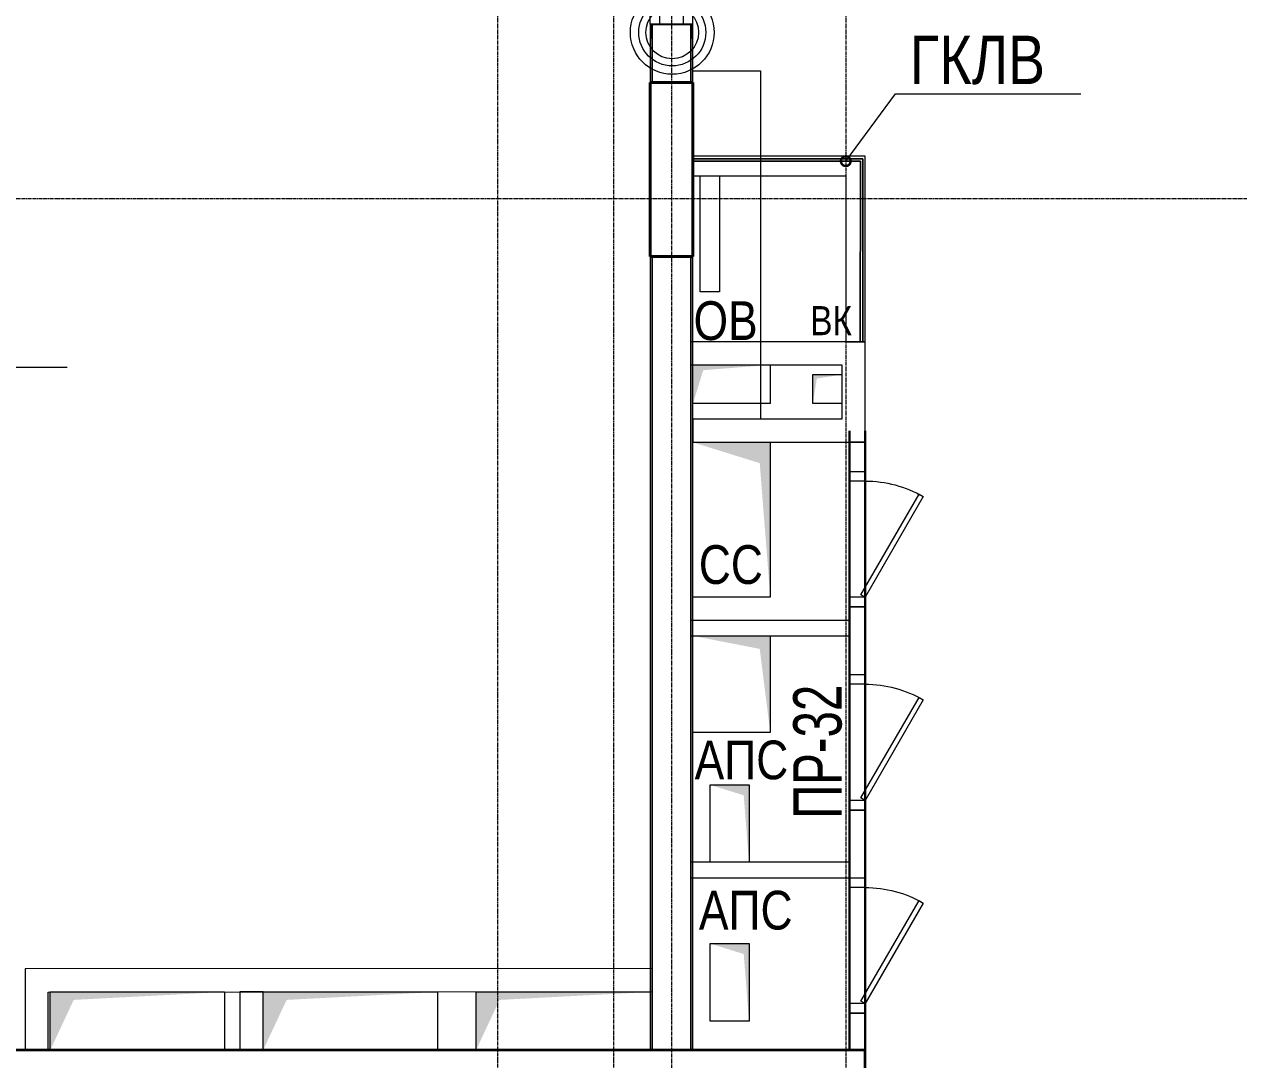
# Model space of a CAD drawing. Header units: millimetres. Extents: x -65509 to 912790, y 446 to 713294.
# Drawn here: x 439657 to 445931, y 565433 to 570783 of the extents above; entities that cross this region are included whole.
import ezdxf
from ezdxf import colors
from ezdxf.entities.mleader import LeaderData, LeaderLine
from ezdxf.enums import TextEntityAlignment as Align
from ezdxf.math import Vec2, Vec3

# ---------------------------------------------------------------- set-up
doc = ezdxf.new("R2010")
doc.units = ezdxf.units.MM
doc.linetypes.add('CENTER2', pattern=[28.575, 19.05, -3.175, 3.175, -3.175])
doc.linetypes.add('HIDDEN2', pattern=[4.7625, 3.175, -1.5875])
for name, color, linetype, lineweight in [('АР_Витраж', 250, 'Continuous', 13), ('АР_Колонны', 250, 'Continuous', 30), ('АР_Стены ЖБ', 250, 'Continuous', 35), ('АР_Стены кирпич', 250, 'Continuous', 20), ('АР_Стены ПЕНОблок', 250, 'Continuous', 20), ('АР_Тонкая', 250, 'Continuous', 5), ('ВК_Шахты', 250, 'Continuous', 9), ('Двери кабины', 250, 'Continuous', 0), ('Зашивки ГКЛ на всю высоту', 250, 'Continuous', 25), ('КМ_Фахверки', 250, 'Continuous', 25), ('ОВ_коллекторы', 250, 'Continuous', 25), ('ОВ_Отопление', 250, 'Continuous', 5), ('ОВ_Шахты', 250, 'Continuous', 5), ('Размеры зашивки ГКЛ', 250, 'Continuous', 0), ('РД_Оси_100', 250, 'Continuous', 0), ('СС_Отверстия', 250, 'Continuous', 9)]:
    doc.layers.add(name, color=color, linetype=linetype, lineweight=lineweight)
for name, color, linetype, lineweight, plot in [('АР_Делит', 250, 'Continuous', 0, False), ('РД_Проем', 250, 'Continuous', 0, False), ('РД_проем_инж перемыч_подсчет', 250, 'Continuous', 30, False)]:
    doc.layers.add(name, color=color, linetype=linetype, lineweight=lineweight, plot=plot)
doc.layers.add('РД_Перемычка инж проемов', color=250, linetype='Continuous')
doc.styles.add('Arial0', font='arial.ttf')
doc.styles.add('style1', font='ARIALN.TTF')
doc.styles.add('ккк', font='isocpeur.ttf', dxfattribs={"width": 0.85, "oblique": 15})

# ---------------------------------------------------------------- blocks, each defined once
blk = doc.blocks.new('otv')
at = {"linetype": 'Continuous'}
blk.add_lwpolyline([(0, -1), (0, 0), (1, 0), (1, -1)], close=True, dxfattribs=at)
blk.add_solid([(0, -1), (0, 0), (0.1346, -0.1366), (1, 0)], dxfattribs=at)
blk = doc.blocks.new('Ф_пеноблок 200')
at = {"layer": 'АР_Делит', "color": 1}
for radius in [216.3, 173, 136.2]:
    blk.add_circle((103.4, -41.9), radius, dxfattribs=at)
at = {"layer": 'КМ_Фахверки'}
blk.add_lwpolyline([(0, -75), (0, 0), (200, 0), (200, -75)], dxfattribs=at)
blk = doc.blocks.new('СОШ_2200_АР_ОСИ_М100_28.05.24')
at = {"layer": 'РД_Оси_100', "linetype": 'CENTER2'}
blk.add_line((43327.994, 63600), (71363.995, 63600), dxfattribs=at)
for points in [[(52500, 139938.679), (52500, -5755), (52358.276, -6155)], [(53100, 139938.679), (53100, -5755), (52949.266, -6155)], [(54300, 139938.679), (54300, -6155)], [(53400, 70753.904), (53400, -5755), (53550, -6155)]]:
    blk.add_lwpolyline(points, dxfattribs=at)
blk = doc.blocks.new('_DotSmall')
at = {"color": 0, "linetype": 'ByBlock', "const_width": 0.5}
blk.add_lwpolyline([(-0.0625, 0, 1), (0.0625, 0, 1)], format="xyb", close=True, dxfattribs=at)
blk = doc.blocks.new('MOK-МаркаПеремычки')
at = {"color": 0, "style": 'ккк', "oblique": 15, "width": 0.85}
blk.add_attdef('АР-ПРОЕМ:ПЕРЕМЫЧКА', text='', height=2.5, dxfattribs=at).set_placement((0, 0), align=Align.MIDDLE)

msp = doc.modelspace()

# ---------------------------------------------------------------- linework, layer by layer
at = {"layer": 'АР_Витраж', "linetype": 'Continuous', "lineweight": 5}
for p, q in [((442890.882, 570783.318), (442890.882, 572033.319)), ((443110.882, 570783.318), (443110.882, 572033.319))]:
    msp.add_line(p, q, dxfattribs=at)
at = {"layer": 'АР_Витраж', "linetype": 'Continuous', "lineweight": 13}
msp.add_lwpolyline([(443060.882, 570833.318), (443060.882, 570783.318), (442940.882, 570783.318), (442940.882, 570833.318)], close=True, dxfattribs=at)
at = {"layer": 'АР_Делит'}
msp.add_lwpolyline([(443110.882, 568743.318), (443110.882, 570543.318), (443460.882, 570543.318), (443460.882, 568743.318)], close=True, dxfattribs=at)
at = {"layer": 'АР_Колонны', "linetype": 'HIDDEN2', "lineweight": 25}
for p, q in [((442890.882, 570483.318), (443110.882, 570483.318)), ((442890.882, 569583.318), (442890.882, 570483.318)), ((443110.882, 570483.318), (443110.882, 569583.318)), ((443110.882, 569583.318), (442890.882, 569583.318))]:
    msp.add_line(p, q, dxfattribs=at)
at = {"layer": 'АР_Колонны', "linetype": 'Continuous', "lineweight": 35}
for p, q in [((443110.882, 570483.318), (442890.882, 570483.318)), ((442890.882, 570483.318), (442890.882, 569583.318)), ((443110.882, 569583.318), (443110.882, 570483.318)), ((442890.882, 569583.318), (443110.882, 569583.318))]:
    msp.add_line(p, q, dxfattribs=at)
at = {"layer": 'АР_Стены ЖБ', "linetype": 'Continuous', "lineweight": 40}
for p, q in [((443110.882, 570483.318), (442890.882, 570483.318)), ((442890.882, 570483.318), (442890.882, 569583.318)), ((443110.882, 569583.318), (443110.882, 570483.318)), ((442890.882, 569583.318), (443110.882, 569583.318))]:
    msp.add_line(p, q, dxfattribs=at)
at = {"layer": 'АР_Стены ЖБ', "linetype": 'Continuous', "lineweight": 35}
for p, q in [((444000.882, 565483.318), (435100.882, 565483.318)), ((444000.882, 564983.318), (444000.882, 565483.318))]:
    msp.add_line(p, q, dxfattribs=at)
at = {"layer": 'АР_Стены кирпич', "linetype": 'Continuous', "lineweight": 20}
for p, q in [((444000.882, 569143.318), (443100.882, 569143.318)), ((443100.882, 569143.318), (443100.882, 569023.318)), ((444000.882, 568623.318), (444000.882, 569143.318)), ((443100.882, 569023.318), (443880.882, 569023.318)), ((443880.882, 569023.318), (443880.882, 568743.318)), ((443880.882, 568743.318), (443110.882, 568743.318)), ((443110.882, 568743.318), (443110.882, 568623.318)), ((443110.882, 568623.318), (444000.882, 568623.318)), ((442900.771, 565905.365), (439660.447, 565902.37)), ((439660.447, 565902.37), (439660.447, 565483.318)), ((442900.882, 565785.365), (442900.771, 565905.365)), ((439780.447, 565782.48), (442900.882, 565785.365)), ((439780.447, 565483.318), (439780.447, 565782.48)), ((440890.882, 565783.477), (440770.882, 565783.477)), ((440770.882, 565783.477), (440770.882, 565483.318)), ((440890.882, 565483.318), (440890.882, 565783.477)), ((439660.447, 565483.318), (439780.447, 565483.318)), ((440770.882, 565483.318), (440890.882, 565483.318))]:
    msp.add_line(p, q, dxfattribs=at)
at = {"layer": 'АР_Стены ПЕНОблок', "linetype": 'Continuous', "lineweight": 20}
for p, q in [((443100.882, 570783.318), (442900.882, 570783.318)), ((442900.882, 570783.318), (442900.882, 570482.318)), ((443100.882, 570482.318), (443100.882, 570783.318)), ((442900.882, 570482.318), (443100.882, 570482.318)), ((443100.882, 569583.318), (442900.882, 569583.318)), ((442900.882, 569583.318), (442900.882, 565483.318)), ((443100.882, 565483.318), (443100.882, 569583.318)), ((444000.882, 568623.319), (443920.882, 568623.319)), ((443920.882, 568623.319), (443920.882, 568473.362)), ((444000.882, 568473.362), (444000.882, 568623.319)), ((443920.882, 568473.362), (444000.882, 568473.362)), ((444000.882, 567773.362), (443920.882, 567773.362)), ((443920.882, 567773.362), (443920.882, 567703.286)), ((444000.882, 567423.362), (444000.882, 567773.362)), ((443920.882, 567703.286), (443100.881, 567702.717)), ((443100.881, 567702.717), (443100.936, 567622.717)), ((443100.936, 567622.717), (443920.882, 567623.286)), ((443920.882, 567623.286), (443920.882, 567423.362)), ((443920.882, 567423.362), (444000.882, 567423.362)), ((444000.882, 566723.362), (443920.882, 566723.362)), ((443920.882, 566723.362), (443920.882, 566453.37)), ((444000.882, 566373.362), (444000.882, 566723.362)), ((443920.882, 566453.37), (443100.882, 566453.289)), ((443100.882, 566453.289), (443100.89, 566373.289)), ((443100.89, 566373.289), (443920.882, 566373.37)), ((443920.882, 566373.37), (443920.882, 566373.362)), ((443920.882, 566373.362), (444000.882, 566373.362)), ((444000.882, 565673.362), (443920.882, 565673.362)), ((443920.882, 565673.362), (443920.882, 565483.256)), ((444000.882, 565483.256), (444000.882, 565673.362)), ((442900.882, 565483.318), (443100.882, 565483.318)), ((443920.882, 565483.256), (444000.882, 565483.256))]:
    msp.add_line(p, q, dxfattribs=at)
at = {"layer": 'АР_Тонкая', "linetype": 'Continuous', "lineweight": 0}
for p, q in [((442900.882, 570783.318), (442890.882, 570783.318)), ((442890.882, 570783.318), (442890.882, 570482.318)), ((442900.882, 570482.318), (442900.882, 570783.318)), ((443110.882, 570783.318), (443100.882, 570783.318)), ((443100.882, 570783.318), (443100.882, 570482.318)), ((443110.882, 570482.318), (443110.882, 570783.318)), ((442890.882, 570482.318), (442900.882, 570482.318)), ((443100.882, 570482.318), (443110.882, 570482.318)), ((442900.882, 569583.318), (442890.882, 569583.318)), ((442890.882, 569583.318), (442890.882, 565483.318)), ((442900.882, 565483.318), (442900.882, 569583.318)), ((443110.882, 569583.318), (443100.882, 569583.318)), ((443100.882, 569583.318), (443100.882, 565483.318)), ((443110.882, 565483.318), (443110.882, 569583.318)), ((442890.882, 565483.318), (442900.882, 565483.318)), ((443100.882, 565483.318), (443110.882, 565483.318))]:
    msp.add_line(p, q, dxfattribs=at)
at = {"layer": 'Двери кабины', "linetype": 'Continuous', "lineweight": 0}
for points in [[(443920.882, 568423.362), (443920.882, 568473.362), (444000.882, 568473.362), (444000.882, 568423.362)], [(444000.882, 567823.362), (443979.231, 567835.862), (444279.231, 568355.477), (444300.882, 568342.977)], [(443920.882, 567823.362), (443920.882, 567773.362), (444000.882, 567773.362), (444000.882, 567823.362)], [(443920.882, 567373.362), (443920.882, 567423.362), (444000.882, 567423.362), (444000.882, 567373.362)], [(444000.882, 566773.362), (443979.231, 566785.862), (444279.231, 567305.477), (444300.882, 567292.977)], [(443920.882, 566773.362), (443920.882, 566723.362), (444000.882, 566723.362), (444000.882, 566773.362)], [(443920.882, 566323.362), (443920.882, 566373.362), (444000.882, 566373.362), (444000.882, 566323.362)], [(444000.882, 565723.362), (443979.231, 565735.862), (444279.231, 566255.477), (444300.882, 566242.977)], [(443920.882, 565723.362), (443920.882, 565673.362), (444000.882, 565673.362), (444000.882, 565723.362)]]:
    msp.add_lwpolyline(points, close=True, dxfattribs=at)
at = {"layer": 'Двери кабины', "linetype": 'Continuous', "lineweight": 0, "extrusion": (0, 0, -1)}
for centre in [(-444000.882, 567823.362), (-444000.882, 566773.362), (-444000.882, 565723.362)]:
    msp.add_arc(centre, 600, 89.9999996, 119.9999996, dxfattribs=at)
at = {"layer": 'Зашивки ГКЛ на всю высоту', "linetype": 'Continuous', "lineweight": 0}
for p, q in [((444001.136, 570101.125), (443110.882, 570101.048)), ((443110.884, 570076.048), (443110.882, 570101.048)), ((443110.883, 570088.548), (443988.633, 570088.624)), ((443988.633, 570088.624), (443110.883, 570088.548)), ((443110.884, 570076.048), (443976.129, 570076.123)), ((443976.129, 570076.123), (443110.884, 570076.048)), ((443110.884, 570076.048), (443110.891, 570001.048)), ((443976.129, 570076.123), (443975.882, 569143.325)), ((443975.882, 569143.325), (443976.129, 570076.123)), ((443988.633, 570088.624), (443988.382, 569143.322)), ((443988.382, 569143.322), (443988.633, 570088.624)), ((444000.882, 569143.318), (444001.136, 570101.125)), ((443110.891, 570001.048), (443901.109, 570001.116)), ((443901.109, 570001.116), (443900.882, 569143.345)), ((443900.882, 569143.345), (444000.882, 569143.318))]:
    msp.add_line(p, q, dxfattribs=at)
at = {"layer": 'ОВ_коллекторы', "lineweight": 5}
msp.add_lwpolyline([(443147.916, 570001.059), (443247.916, 570001.059), (443247.916, 569401.059), (443147.916, 569401.059)], close=True, dxfattribs=at)
at = {"layer": 'РД_Проем', "linetype": 'Continuous', "lineweight": 0}
for p, q in [((443920.882, 568473.362), (443920.882, 567773.362)), ((444000.882, 568473.362), (444000.882, 567773.362)), ((443920.882, 567423.362), (443920.882, 566723.362)), ((444000.882, 567423.362), (444000.882, 566723.362)), ((443920.882, 566373.362), (443920.882, 565673.362)), ((444000.882, 566373.362), (444000.882, 565673.362))]:
    msp.add_line(p, q, dxfattribs=at)
at = {"layer": 'РД_проем_инж перемыч_подсчет', "linetype": 'Continuous', "lineweight": 30}
for p, q in [((443920.882, 565483.318), (443920.882, 568683.318)), ((444000.882, 565483.318), (444000.882, 568683.318))]:
    msp.add_line(p, q, dxfattribs=at)

# ---------------------------------------------------------------- block references
at = {"layer": 'ВК_Шахты', "xscale": 150, "yscale": 150}
msp.add_blockref('otv', (443730.882, 568973.318), dxfattribs=at)
at = {"layer": 'КМ_Фахверки'}
msp.add_blockref('Ф_пеноблок 200', (442900.882, 570783.319), dxfattribs=at)
at = {"layer": 'ОВ_Отопление', "xscale": 400, "yscale": 200}
msp.add_blockref('otv', (443110.882, 569023.318), dxfattribs=at)
at = {"layer": 'ОВ_Шахты', "xscale": 900, "yscale": 300, "zscale": 300}
for p in [(439790.883, 565783.318), (440890.882, 565783.318), (441990.882, 565783.318)]:
    msp.add_blockref('otv', p, dxfattribs=at)
at = {"layer": 'РД_Оси_100'}
msp.add_blockref('СОШ_2200_АР_ОСИ_М100_28.05.24', (389600.882, 506283.318), dxfattribs=at)
at = {"layer": 'РД_Перемычка инж проемов', "linetype": 'Continuous', "lineweight": -3}
ref = msp.add_blockref('MOK-МаркаПеремычки', (443754.054, 567024.526, 200), dxfattribs=dict(at, xscale=100, yscale=100, zscale=100, rotation=89.99999999999999))
ref.add_attrib('АР-ПРОЕМ:ПЕРЕМЫЧКА', 'ПР-32', dxfattribs={"layer": '0', "color": 0, "height": 250, "rotation": 90, "style": 'Arial0', "width": 0.7}).set_placement((443754.054, 567024.526, 200), align=Align.MIDDLE)
at = {"layer": 'СС_Отверстия', "rotation": 270}
for p, xscale, yscale in [((443510.882, 568623.318), 799.9999999999999, 399.9999999999999), ((443510.882, 567623.318), 499.9999999999999, 399.9999999999999), ((443400.882, 566853.319), 400, 200), ((443400.882, 566033.319), 400, 200)]:
    msp.add_blockref('otv', p, dxfattribs=dict(at, xscale=xscale, yscale=yscale))

# ---------------------------------------------------------------- texts
at = {"layer": 'ВК_Шахты', "insert": (443824.984, 569251.952), "char_height": 150, "width": 500, "attachment_point": 5, "style": 'style1'}
msp.add_mtext('ВК', dxfattribs=at)
at = {"layer": 'ОВ_Отопление', "insert": (443279.976, 569250.631), "char_height": 200, "width": 590.00022, "attachment_point": 5, "style": 'style1'}
msp.add_mtext('ОВ', dxfattribs=at)
at = {"layer": 'СС_Отверстия', "char_height": 200, "width": 590.00022, "attachment_point": 5, "style": 'style1'}
for s, insert in [('CС', (443307.036, 567990.337)), ('АПС', (443361.815, 566980.976)), ('АПС', (443384.094, 566204.655))]:
    msp.add_mtext(s, dxfattribs=dict(at, insert=insert))

# ---------------------------------------------------------------- leaders
at = {"layer": 'Размеры зашивки ГКЛ'}
ml = msp.add_multileader_mtext('Standard', dxfattribs=at)
ml.set_content('\\pxsm1;ГКЛВ', color=256, style='style1')
ml.set_leader_properties(color=256, linetype='ByLayer', lineweight=9)
ml.set_arrow_properties(name='DOTSMALL')
ml.build(insert=Vec2(0, 0))
ml.multileader.update_dxf_attribs({"text_left_attachment_type": 6, "text_right_attachment_type": 6, "text_bottom_attachment_type": 10, "dogleg_length": 25, "arrow_head_size": 100})
ctx = ml.context
ctx.base_point, ctx.char_height, ctx.arrow_head_size, ctx.landing_gap_size, ctx.plane_origin = Vec3(444181.882, 570424.318), 250, 100, 50, Vec3(435514.242, 577972.715)
ctx.left_attachment, ctx.right_attachment, ctx.top_attachment = 6, 6, 10
notes = []
notes.append((ctx, [(0, (1, 1, 0), (444156.882, 570424.318), (1, 0), 25, [(1, [(443900.882, 570076.116)], 0, [])])]))
ctx.mtext.insert, ctx.mtext.width, ctx.mtext.defined_height, ctx.mtext.line_spacing_factor, ctx.mtext.flow_direction = Vec3(444231.882, 570724.318), 1126.26794, 600, 0.3, 5
ml = msp.add_multileader_mtext('Standard', dxfattribs=at)
ml.set_content('\\pxsm1;ГКЛВ', color=256, style='style1')
ml.set_leader_properties(color=256, linetype='ByLayer', lineweight=9)
ml.set_arrow_properties(name='DOTSMALL')
ml.build(insert=Vec2(0, 0))
ml.multileader.update_dxf_attribs({"text_left_attachment_type": 6, "text_right_attachment_type": 6, "text_bottom_attachment_type": 10, "dogleg_length": 25, "arrow_head_size": 100})
ctx = ml.context
ctx.base_point, ctx.char_height, ctx.arrow_head_size, ctx.landing_gap_size, ctx.plane_origin = Vec3(444181.882, 570424.318), 250, 100, 50, Vec3(435514.242, 577972.715)
ctx.left_attachment, ctx.right_attachment, ctx.top_attachment = 6, 6, 10
notes.append((ctx, [(0, (1, 1, 0), (444156.882, 570424.318), (1, 0), 25, [(1, [(443900.882, 570076.116)], 0, [])])]))
ctx.mtext.insert, ctx.mtext.width, ctx.mtext.defined_height, ctx.mtext.line_spacing_factor, ctx.mtext.flow_direction = Vec3(444231.882, 570724.318), 1126.26794, 600, 0.3, 5
ml = msp.add_multileader_mtext('Standard', dxfattribs=at)
ml.set_content('\\pxsm1;Тип 1 ', color=(0, 0, 138), style='style1')
ml.set_leader_properties(color=256, linetype='ByLayer', lineweight=9)
ml.build(insert=Vec2(0, 0))
ml.multileader.update_dxf_attribs({"has_dogleg": 0, "text_left_attachment_type": 6, "text_right_attachment_type": 6, "text_bottom_attachment_type": 10, "dogleg_length": 25, "arrow_head_size": 400})
ctx = ml.context
ctx.base_point, ctx.char_height, ctx.arrow_head_size, ctx.landing_gap_size, ctx.plane_origin = Vec3(438257.414, 569012.406), 400, 400, 50, Vec3(429793.145, 575982.971)
ctx.left_attachment, ctx.right_attachment, ctx.top_attachment = 6, 6, 10
notes.append((ctx, [(0, (1, 1, 0), (438232.414, 569012.406), (1, 0), 25, [(1, [(435587.276, 569012.406)], 0, [])])]))
ctx.mtext.insert, ctx.mtext.width, ctx.mtext.defined_height, ctx.mtext.line_spacing_factor, ctx.mtext.flow_direction = Vec3(438307.414, 569492.406), 1668.44707, 600, 0.3, 5
for ctx, leaders in notes:
    for number, flags, end, landing, length, lines in leaders:
        leader = LeaderData()
        leader.index, (leader.has_last_leader_line, leader.has_dogleg_vector, leader.attachment_direction) = number, flags
        leader.last_leader_point, leader.dogleg_vector, leader.dogleg_length = Vec3(end), Vec3(landing), length
        for number, points, colour, breaks in lines:
            line = LeaderLine()
            line.index, line.vertices, line.color, line.breaks = number, Vec3.list(points), colors.encode_raw_color(colour), breaks
            leader.lines.append(line)
        ctx.leaders.append(leader)

doc.saveas('drawing.dxf')
